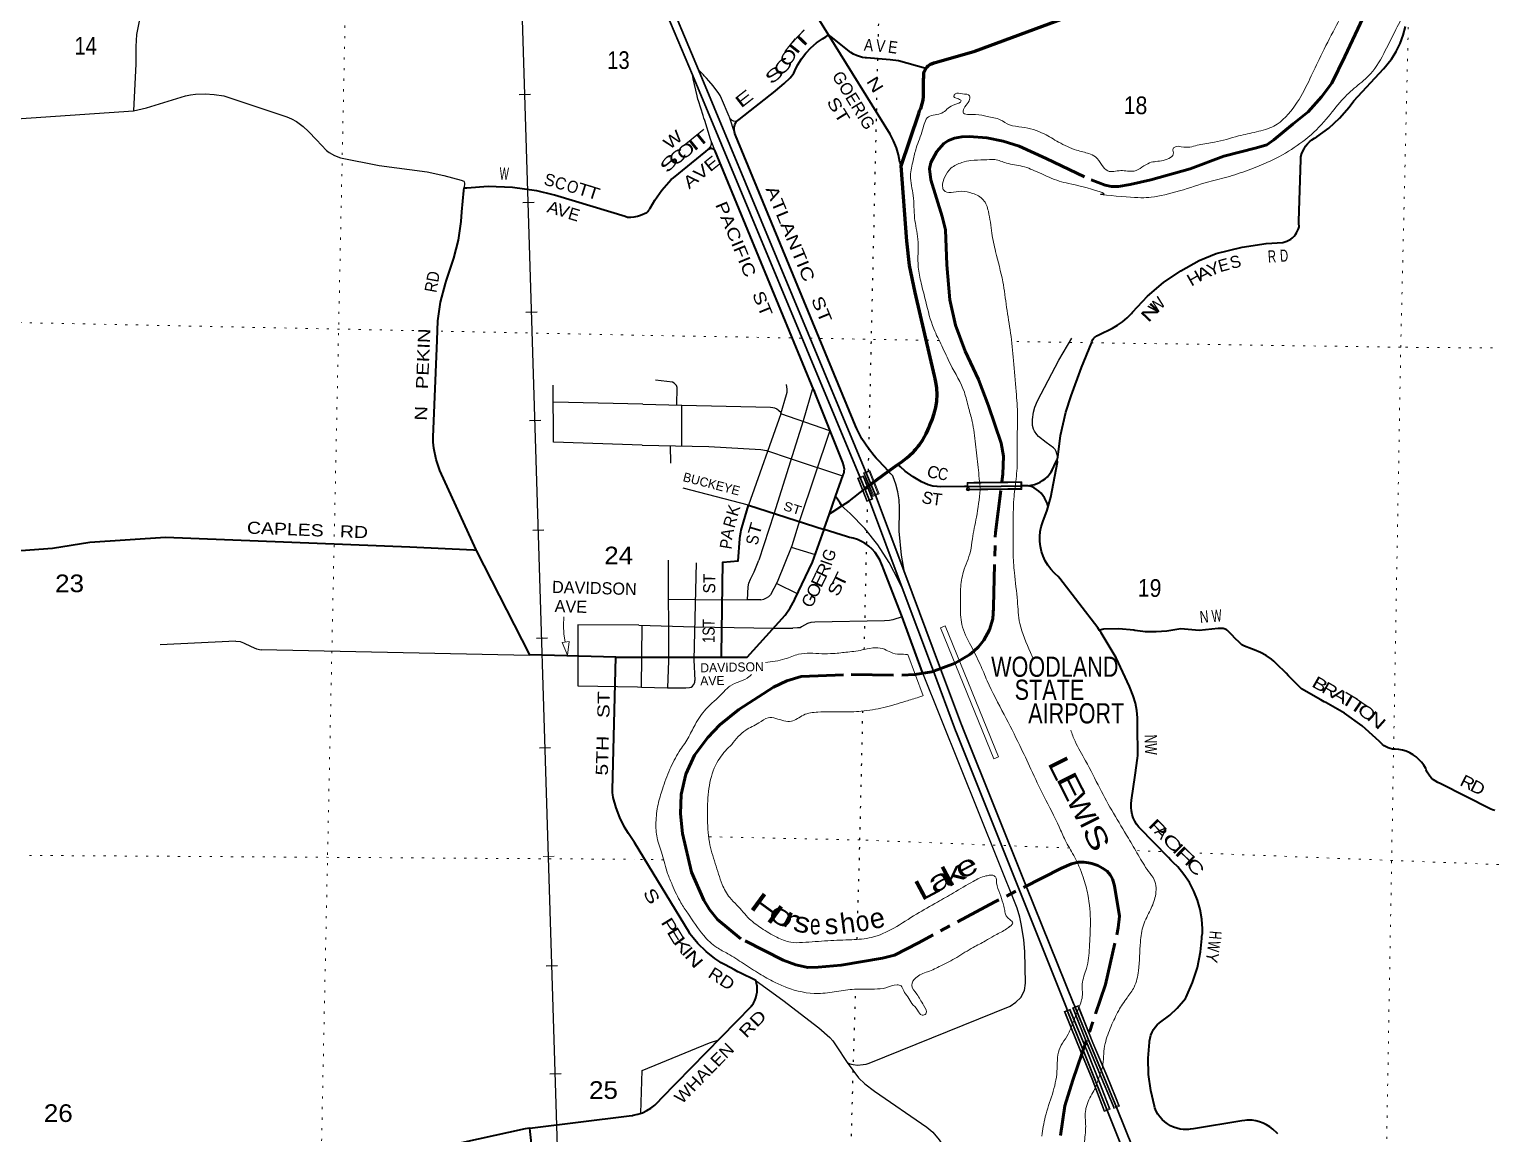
# Model space of a CAD drawing. Header units: feet. Extents: x -481249 to -254670, y -730376 to -544252.
# Drawn here: x -452376 to -437890, y -585736 to -574800 of the extents above; entities that cross this region are included whole.
import ezdxf
from ezdxf.enums import TextEntityAlignment as Align

# ---------------------------------------------------------------- set-up
doc = ezdxf.new("R2010")
doc.units = ezdxf.units.FT
doc.header["$LTSCALE"] = 70
doc.header["$PDMODE"] = 32
doc.header["$PDSIZE"] = 35
doc.linetypes.add('DOTTED', pattern=[1.5, 0.3, -1.2])
doc.linetypes.add('LONG_DASH_SHORT_DASH', pattern=[9.9, 6, -1.2, 1.5, -1.2])
for name, color, linetype, lineweight in [('11', 7, 'LONG_DASH_SHORT_DASH', 60), ('18', 7, 'Continuous', 35), ('19', 7, 'Continuous', 25), ('23', 7, 'Continuous', 70), ('26', 7, 'Continuous', 40), ('27', 7, 'Continuous', 13), ('29', 7, 'Continuous', 25), ('34', 7, 'Continuous', 25), ('36', 7, 'Continuous', 13), ('39', 7, 'Continuous', 13), ('41', 7, 'Continuous', 13), ('55', 7, 'Continuous', 13), ('6', 7, 'DOTTED', 25), ('61', 7, 'Continuous', 13), ('7', 7, 'DOTTED', 13)]:
    doc.layers.add(name, color=color, linetype=linetype, lineweight=lineweight)

msp = doc.modelspace()

# ---------------------------------------------------------------- linework, layer by layer
at = {"layer": '11'}
msp.add_line((-442831.5, -580536.24), (-442839.65, -580637.79), dxfattribs=at)
for points in [[(-443453.42, -576118.58), (-443392.64, -576011.02), (-443321.83, -575930.28), (-443276.79, -575901.71), (-443216.65, -575879.5), (-443146.66, -575866.06), (-443073.89, -575863.13), (-442896.75, -575875.24), (-442736.28, -575907.95), (-442576.03, -575957.01), (-442308.99, -576079.4), (-441863.92, -576290.69), (-441724.97, -576343.43), (-441663.59, -576355.23), (-441595.45, -576355.87), (-441479.29, -576337.61), (-441275.65, -576289.18), (-440886.41, -576181.48), (-440552.24, -576055.46), (-440227.06, -575975.09), (-440126.53, -575942.47), (-440055.37, -575895.78), (-439864.75, -575734.8), (-439718.44, -575617.85), (-439586.22, -575469.06), (-439484.11, -575334.66), (-439354.97, -575069.57), (-439125.65, -574584.06)], [(-442168.17, -585753.25), (-442126.9, -585458.93), (-442045.71, -585205.69), (-441721.65, -584258.19), (-441596.39, -583698.59), (-441585.71, -583580.97), (-441633.9, -583281.89), (-441654.49, -583213.26), (-441675.7, -583172.26), (-441707.42, -583136.33), (-441751.19, -583104.78), (-441800.36, -583080.69), (-441859.9, -583060.02), (-441892.37, -583052.21), (-441936.41, -583045.99), (-441995.01, -583046.64), (-442060.69, -583063.57), (-442159.7, -583107.7), (-442817.79, -583440.83), (-443573.53, -583844.59), (-443810.06, -583968.4), (-443929.82, -583999.12), (-444339.28, -584067.71), (-444567.46, -584088.23), (-444668.48, -584091.16), (-444787.94, -584065.14), (-444913.56, -584016.4), (-445333.2, -583804.84), (-445563.8, -583613.97), (-445643.41, -583516.48), (-445699.09, -583424.57), (-445820.34, -583146.14), (-445908.76, -582764.07), (-445928.58, -582569.63), (-445923.14, -582378.08), (-445878.53, -582174.47), (-445790.84, -581988.85), (-445659.79, -581811.8), (-445541.55, -581688.68), (-445353.01, -581535.52), (-445010.06, -581315.3), (-444877.93, -581250.27), (-444735.42, -581208.02), (-444240.16, -581187.88), (-443740.38, -581195.7), (-443740.38, -581195.7), (-443609.25, -581189.34), (-443443.26, -581163.69), (-443209.96, -581076.46), (-443067.02, -580989.25), (-443026.75, -580958.8), (-442978.57, -580916.13), (-442928.58, -580849.43), (-442870.9, -580745.53), (-442838.85, -580637.79), (-442831.54, -580520.24), (-442812.76, -579782.09), (-442739.27, -579204.79), (-442732.69, -579025.3), (-442756.75, -578899.38), (-442882.5, -578528.47), (-442981.21, -578268.76), (-443110.91, -577988.28), (-443207.08, -577730.98), (-443263.08, -577479.83), (-443293.84, -577131.97), (-443306.06, -576785.99), (-443338.93, -576653.05), (-443452.15, -576290.41), (-443466.15, -576180.22), (-443453.42, -576118.58)]]:
    msp.add_lwpolyline(points, dxfattribs=at)
at = {"layer": '18'}
for p, q in [((-445749.99, -575203.02), (-446215.97, -574094.54)), ((-445812.46, -575249.34), (-446219.66, -574285.83)), ((-443356, -581131.06), (-443710.18, -580184.69)), ((-443426.25, -581157.33), (-443735.49, -580331.06))]:
    msp.add_line(p, q, dxfattribs=at)
for points in [[(-443710.18, -580184.69), (-443998.49, -579414.34), (-444044.36, -579304.05), (-445749.99, -575203.02)], [(-443735.49, -580331.06), (-444059.83, -579464.44), (-444106.68, -579351.76), (-445812.46, -575249.34)], [(-442577.6, -583319.24), (-443196.77, -581766.63), (-443207.57, -581741.63), (-443216.93, -581716.63), (-443426.25, -581157.33)], [(-442506.83, -583283.42), (-443127.82, -581737.37), (-443145.02, -581694.78), (-443147.8, -581687.37), (-443356, -581131.06)], [(-441944.49, -584909.74), (-442099.35, -584523.2), (-442110.56, -584490.4), (-442577.6, -583319.24)], [(-441900.81, -584782.03), (-442030.23, -584467.71), (-442039.23, -584447.6), (-442506.83, -583283.42)], [(-436804.79, -590742.31), (-436909.72, -590586.23), (-437131.69, -590312.54), (-437356.04, -590088.51), (-437358.61, -590085.94), (-437406.04, -590042.93), (-440680, -587073.72), (-440716.2, -587040.89), (-440730, -587029.08), (-440735.7, -587024.2), (-440901.04, -586863.76), (-441048.7, -586686.91), (-441177.06, -586495.6), (-441271.51, -586316.92), (-441281.11, -586298.76), (-441294.03, -586266.92), (-441612.51, -585482.21), (-441900.81, -584782.03)], [(-436926.55, -590740.01), (-436990.58, -590645.07), (-437205.95, -590379.51), (-437422.94, -590162.84), (-437425.36, -590160.42), (-437472.94, -590117.24), (-440743, -587148.74), (-440787.53, -587108.32), (-440793, -587103.52), (-440844.04, -587058.68), (-441012.38, -586886.73), (-441161.83, -586698.12), (-441290.75, -586494.92), (-441385.31, -586304.36), (-441394.81, -586285.21), (-441407.12, -586254.36), (-441696.02, -585529.9), (-441944.49, -584909.74)]]:
    msp.add_lwpolyline(points, dxfattribs=at)
at = {"layer": '19'}
msp.add_line((-445392.08, -575831.46), (-445444.37, -575670.87), dxfattribs=at)
for points in [[(-445444.37, -575670.87), (-445446.76, -575664.24), (-445524.68, -575486.74), (-445538.5, -575455.26), (-445550.4, -575436.74), (-445606.45, -575359.08), (-445650.81, -575309.5), (-445673.18, -575284.5), (-445695.63, -575259.5), (-445702.91, -575251.25), (-445749.99, -575203.02)], [(-445623.24, -575913.91), (-445631.3, -575888.91), (-445690.12, -575704.67), (-445698.1, -575679.67), (-445706.02, -575654.67), (-445753.12, -575509.75), (-445759.36, -575490.54), (-445766.14, -575459.75), (-445803.5, -575290.05), (-445812.46, -575249.34)], [(-445375.29, -575711.73), (-445400.29, -575709.55), (-445404.42, -575708.35), (-445410.95, -575705.69), (-445417.16, -575702.36), (-445422.99, -575698.4), (-445428.38, -575693.86), (-445433.26, -575688.77), (-445437.58, -575683.2), (-445441.3, -575677.21), (-445444.37, -575670.87)], [(-445654.51, -575990.1), (-445632.48, -575965.1), (-445631.59, -575963.57), (-445628.02, -575955.54), (-445625.3, -575947.19), (-445623.54, -575938.91), (-445623.24, -575913.91)], [(-445589.5, -575996.1), (-445613.1, -575938.91), (-445623.24, -575913.91)], [(-443710.18, -580184.69), (-443711.61, -580176.89), (-443742.58, -580007.92), (-443763.97, -579770.28), (-443765.95, -579748.27), (-443765.43, -579720.28), (-443763.28, -579603.74), (-443762.6, -579567.18), (-443762.18, -579553.74), (-443761.69, -579538.42), (-443765.46, -579458.91), (-443777.51, -579380.23), (-443797.72, -579303.25), (-443825.22, -579230.49), (-443829.19, -579222.87), (-443834.3, -579215.16), (-443840.19, -579208.03), (-443846.79, -579201.55), (-443871.65, -579175.21)], [(-443735.49, -580331.06), (-443762.25, -580281.06), (-443769.65, -580263.76), (-443863.18, -580078.76), (-443975.54, -579904.54), (-444105.5, -579743.02), (-444251.63, -579595.97), (-444309.42, -579542.79), (-444334.34, -579519.23)]]:
    msp.add_lwpolyline(points, dxfattribs=at)
at = {"layer": '23'}
for p, q in [((-443871.65, -579175.21), (-443779.65, -579109.91)), ((-444106.68, -579351.76), (-444044.36, -579304.05))]:
    msp.add_line(p, q, dxfattribs=at)
for points in [[(-443746.27, -576150.57), (-443572.11, -575632.82), (-443563.19, -575606.3), (-443552.37, -575582.82), (-443548.2, -575573.77), (-443536.16, -575538.27), (-443527.9, -575501.71), (-443523.5, -575464.49), (-443523.09, -575432.6), (-443524.11, -575411.6), (-443523.84, -575382.6), (-443523.04, -575298.8), (-443522.8, -575273.8), (-443522.52, -575248.8), (-443522.51, -575248.52), (-443520.34, -575234.65), (-443516.74, -575221.09), (-443511.74, -575207.98), (-443505.4, -575195.47), (-443497.78, -575183.69), (-443488.97, -575172.77), (-443479.07, -575162.82), (-443468.19, -575153.97), (-443456.44, -575146.31), (-443445.41, -575140.66), (-443421.66, -575132.43), (-443395.41, -575124.91), (-443015.98, -575016.32), (-442130.84, -574688.49)], [(-443779.65, -579109.91), (-443740.23, -579081.92), (-443722.4, -579069.26), (-443690.23, -579043.94), (-443666.08, -579024.93), (-443621.24, -578981.32), (-443616.07, -578975.28), (-443600.15, -578956.68), (-443573.92, -578925.28), (-443567.56, -578917.66), (-443529.83, -578863.64), (-443497.96, -578805.98), (-443482.87, -578770.3), (-443472.29, -578745.3), (-443462.59, -578720.3), (-443439.98, -578665.47), (-443417.39, -578605.75), (-443401.16, -578543.99), (-443391.48, -578480.88), (-443388.45, -578417.1), (-443392.1, -578353.36), (-443402.39, -578290.34), (-443404.68, -578281.12), (-443410.49, -578257.69), (-443416.62, -578231.12), (-443607.12, -577404.76), (-443663.87, -577139.33), (-443690.82, -576898.96), (-443746.27, -576150.57)], [(-444044.36, -579304.05), (-443872.28, -579175.65), (-443871.65, -579175.21)]]:
    msp.add_lwpolyline(points, dxfattribs=at)
at = {"layer": '26'}
for p, q in [((-444608.84, -578373.05), (-445589.5, -575996.1)), ((-446349.33, -581018.74), (-445524.54, -581016.89)), ((-447422.21, -585681.35), (-446436.74, -585557.23))]:
    msp.add_line(p, q, dxfattribs=at)
for points in [[(-444463.44, -574853.75), (-445037.41, -573923.54), (-445069.5, -573876.2), (-445224.42, -573613.97), (-445351.09, -573336.99), (-445448.1, -573048.28), (-445512.88, -572844.2), (-445518.73, -572822.55), (-445547.59, -572738.23), (-445566.89, -572696.65)], [(-442201.77, -579061.58), (-442194.83, -579036.58), (-442169.49, -578823.47), (-442116.51, -578589.93), (-442064.44, -578428.74), (-441961.22, -578147.28), (-441862.74, -577907.93), (-441858.95, -577895.8), (-441853.91, -577884.13), (-441847.68, -577873.06), (-441840.32, -577862.7), (-441831.93, -577853.16), (-441822.58, -577844.55), (-441812.38, -577836.97), (-441801.45, -577830.5), (-441789.9, -577825.2), (-441789.03, -577824.86), (-441655.37, -577758.92), (-441602.85, -577730.17), (-441553.61, -577696.08), (-441508.21, -577657.04), (-441467.14, -577613.47), (-441455.85, -577599.73), (-441308.6, -577443.62), (-441150.45, -577308.25), (-440979.02, -577190.16), (-440796.19, -577090.63), (-440628.64, -577019.72), (-440370.74, -576956.08), (-440132.99, -576922.05), (-439968.14, -576910.92), (-439947.26, -576905.7), (-439927.03, -576898.34), (-439907.69, -576888.89), (-439889.44, -576877.48), (-439872.48, -576864.23), (-439857, -576849.27), (-439843.17, -576832.78), (-439831.14, -576814.93), (-439821.04, -576795.92), (-439812.98, -576775.96), (-439807.06, -576755.27), (-439806.11, -576749.86), (-439810.34, -576724.86), (-439809.53, -576699.86), (-439789.81, -576089.23), (-439789.01, -576064.38), (-439782.4, -576039.23), (-439781.5, -576035.82), (-439771.1, -576008.35), (-439757.89, -575982.12), (-439742, -575957.41), (-439723.62, -575934.49), (-439702.95, -575913.63), (-439680.21, -575895.04), (-439655.65, -575878.93), (-439630.96, -575866.12), (-439513.82, -575779.19), (-439406.4, -575680.48), (-439309.89, -575571.1), (-439263.39, -575509), (-438973.01, -575189.97), (-438935.18, -575148.4), (-438928.54, -575139.97), (-438893.5, -575095.5), (-438846.31, -575020.66), (-438807.2, -574941.29), (-438776.6, -574858.27), (-438754.84, -574772.51)], [(-445375.29, -575711.73), (-445350.29, -575693.28), (-444992.66, -575413.14), (-444990.9, -575411.04), (-444902.43, -575336.85), (-444844.21, -575280.94), (-444807.6, -575234.46), (-444798.31, -575212.59), (-444771.23, -575155.51), (-444733.2, -575093.16), (-444688.86, -575035.13), (-444638.7, -574982.05), (-444583.26, -574934.51), (-444523.16, -574893.02), (-444489.92, -574874.89), (-444463.44, -574853.75)], [(-443746.27, -576150.57), (-443756.97, -576119.4), (-443757.31, -576116.39), (-443770.78, -576043.61), (-443791.78, -575972.64), (-443820.09, -575904.26), (-443855.39, -575839.21), (-444463.44, -574853.75)], [(-443502.58, -575188.12), (-443770.66, -575113.4), (-443854.8, -575101.86), (-444087.41, -575083.66), (-444097.85, -575082.84), (-444128.86, -575078.23), (-444159.21, -575070.4), (-444188.58, -575059.44), (-444216.65, -575045.47), (-444243.1, -575028.65), (-444439.92, -574873.46), (-444463.44, -574853.75)], [(-445392.08, -575831.46), (-445399.31, -575798.76), (-445399.52, -575797.01), (-445399.71, -575783.82), (-445398.51, -575770.68), (-445395.95, -575757.74), (-445392.05, -575745.13), (-445388.45, -575736.73), (-445375.29, -575711.73)], [(-443871.65, -579175.21), (-443966.79, -579071.42), (-443991.79, -579046.91), (-444012.85, -579021.91), (-444070.43, -578951.75), (-444134.18, -578854.98), (-444174.52, -578777.07), (-444185.67, -578755.54), (-444197.42, -578727.07), (-445384.95, -575848.76), (-445392.08, -575831.46)], [(-446229.63, -576571.64), (-446183.83, -576490.97), (-446113.56, -576393.17), (-446044.68, -576314.64), (-446020.95, -576287.58), (-445998.49, -576269.38), (-445679.51, -576010.87), (-445654.51, -575990.1)], [(-445589.5, -575996.1), (-445593.1, -575993.07), (-445597.54, -575989.87), (-445602.29, -575987.15), (-445607.3, -575984.94), (-445612.52, -575983.27), (-445617.87, -575982.16), (-445623.32, -575981.61), (-445628.8, -575981.63), (-445629.51, -575981.71), (-445654.51, -575990.1)], [(-447950.16, -579960.46), (-447953.46, -579954.01), (-448312.41, -579170.22), (-448347.45, -579061.27), (-448370.92, -578949.27), (-448377.92, -578888.4), (-448379.28, -578876.59), (-448377.77, -578838.4), (-448339.73, -577876.81), (-448331.8, -577687.86), (-448304.16, -577500.79), (-448257.12, -577317.62), (-448246.54, -577284.96), (-448174.84, -577065.95), (-448128.77, -576887.22), (-448101.63, -576704.66), (-448095.08, -576608.26), (-448073.65, -576394.99), (-448071.14, -576370), (-448046, -576368.29), (-447832.23, -576353.79), (-447593.08, -576362.64), (-447356.17, -576396.44), (-447194.74, -576435.76), (-447177.87, -576439.87), (-447144.74, -576449.89), (-446477.74, -576651.72), (-446452.77, -576659.27), (-446427.74, -576659.39), (-446420.55, -576659.42), (-446388.52, -576656.2), (-446357, -576649.65), (-446326.34, -576639.84), (-446264.47, -576612.63)], [(-446264.47, -576612.63), (-446252.31, -576602.66), (-446245.27, -576594.21), (-446237.96, -576582.9), (-446230.49, -576571.99), (-446230.06, -576571.28)], [(-444589.01, -578421.11), (-444608.08, -578373.05), (-444608.84, -578373.05)], [(-444589.01, -578421.11), (-444607.78, -578375.6), (-444608.84, -578373.05)], [(-444394.59, -579427.41), (-444318.83, -579212.41), (-444313.81, -579198.38), (-444310.28, -579183.9), (-444308.28, -579169.13), (-444307.84, -579154.24), (-444308.96, -579139.38), (-444311.63, -579124.72), (-444312.18, -579122.85), (-444323.84, -579089.38), (-444330.4, -579072.85), (-444589.01, -578421.11)], [(-443094.88, -579328.25), (-443119.88, -579328.62), (-443353.01, -579332.05), (-443390.64, -579328.09), (-443432.55, -579322.26), (-443476.79, -579309.45), (-443544.25, -579279.67), (-443628.07, -579231.73), (-443706.42, -579175.3), (-443753.44, -579133.31), (-443779.65, -579109.91)], [(-442487.34, -579319.32), (-442458.36, -579315.57), (-442457.09, -579315.41), (-442427.41, -579308.36), (-442398.63, -579298.25), (-442371.06, -579285.19), (-442345.02, -579269.31), (-442320.77, -579250.81), (-442298.59, -579229.86), (-442278.72, -579206.72), (-442261.38, -579181.62), (-442251.76, -579164.78), (-442213.88, -579086.58), (-442201.77, -579061.58)], [(-441780.98, -580752.37), (-441798.67, -580727.37), (-442174.61, -580239.57), (-442190.53, -580218.92), (-442220.45, -580192.49), (-442231.36, -580182.85), (-442265.08, -580146.25), (-442294.8, -580106.32), (-442320.18, -580063.51), (-442340.95, -580018.27), (-442356.88, -579971.12), (-442367.79, -579922.56), (-442373.56, -579873.12), (-442374.13, -579823.35), (-442369.5, -579773.79), (-442359.71, -579724.99), (-442344.88, -579677.48), (-442300.73, -579561.73), (-442265.7, -579431.98), (-442198.32, -579086.58), (-442201.77, -579061.58)], [(-444334.34, -579519.23), (-444259.63, -579470.86), (-444106.68, -579351.76)], [(-443094.88, -579328.25), (-442754.31, -579322.97), (-442552.89, -579319.85)], [(-442487.34, -579319.32), (-442508.36, -579319.63), (-442550.74, -579320.25), (-442552.89, -579319.85)], [(-442291.42, -579526.31), (-442293.12, -579518.82), (-442301.37, -579491.16), (-442312.47, -579464.51), (-442326.3, -579439.16), (-442342.69, -579415.4), (-442361.48, -579393.48), (-442382.46, -579373.65), (-442405.4, -579356.12), (-442430.05, -579341.09), (-442456.13, -579328.71), (-442458.36, -579327.92), (-442487.34, -579319.32)], [(-445524.54, -581016.89), (-445524.22, -580992.18), (-445512.34, -580075.22), (-445359.5, -580061.87), (-445342.84, -579844.27), (-445339.16, -579816.21), (-445332, -579780.63), (-445328, -579760.83), (-445323.85, -579737.53), (-445257.72, -579513.16), (-444508.77, -579751.46)], [(-444508.77, -579751.46), (-444506.69, -579745.52), (-444454.33, -579596.92), (-444394.59, -579427.41)], [(-444454.33, -579596.92), (-444429.65, -579580.94), (-444334.34, -579519.23)], [(-444334.34, -579519.23), (-444351.01, -579492.79), (-444377.16, -579453.55), (-444394.59, -579427.41)], [(-447950.16, -579960.46), (-447979.3, -579959), (-448608.24, -579927.63), (-451027.15, -579831.13), (-451776.11, -579882.69), (-452146.43, -579941.7), (-452995.91, -580004.81)], [(-445524.54, -581016.89), (-445269.43, -581015.81), (-444892.86, -580602.59), (-444843.81, -580529.8), (-444802.64, -580452.28), (-444797.73, -580441.54), (-444622.81, -580076.98), (-444508.77, -579751.46)], [(-443533.42, -581168.06), (-443734.52, -580619.18), (-443919.07, -580142.41), (-443930.73, -580117.41), (-443939.53, -580092.41), (-443956.73, -580053.62), (-443978.53, -580015.73), (-444004.16, -579980.32), (-444033.36, -579947.78), (-444065.8, -579918.48), (-444101.13, -579892.72), (-444138.95, -579870.8), (-444178.86, -579852.95), (-444220.41, -579839.38), (-444238.16, -579835.58), (-444257.28, -579831.48), (-444288.16, -579821.66), (-444508.77, -579751.46)], [(-446569.34, -581018.74), (-446569.33, -581018.32), (-447420.63, -580995.06), (-447950.16, -579960.46)], [(-440504.13, -580762.97), (-440511.68, -580755.75), (-440520.01, -580749.31), (-440528.97, -580743.78), (-440538.46, -580739.21), (-440548.37, -580735.66), (-440558.33, -580733.23), (-440579.21, -580731.7), (-440608.33, -580734.38), (-440797.04, -580751.78), (-440977.5, -580736.52), (-441116.42, -580758.16), (-441222.43, -580767.12), (-441328.8, -580764.95), (-441434.36, -580751.68), (-441441.59, -580750.36), (-441591.34, -580737.77), (-441741.59, -580740.91), (-441755.98, -580742.16), (-441780.98, -580752.37)], [(-441469.93, -582504.23), (-441470.03, -582468.83), (-441466.43, -582433.61), (-441430.07, -582187.13), (-441406.39, -582017.73), (-441402.66, -581991.05), (-441402.87, -581967.73), (-441405.19, -581718.31), (-441405.47, -581687.7), (-441405.24, -581668.31), (-441404.77, -581618.14), (-441411.81, -581544.42), (-441426.52, -581471.85), (-441448.73, -581401.21), (-441484.88, -581307.6), (-441618.38, -581022.23), (-441765.92, -580777.37), (-441780.98, -580752.37)], [(-440470.52, -580797.77), (-440504.13, -580762.97), (-440504.78, -580762.3)], [(-437870.6, -582533.93), (-437892.12, -582527.84), (-437909.7, -582520.97), (-438410.28, -582269.04), (-438435.16, -582256.52), (-438460.28, -582241.85), (-438476.39, -582230.43), (-438494.69, -582214.34), (-438511.2, -582196.43), (-438525.75, -582176.89), (-438538.18, -582155.94), (-438548.35, -582133.8), (-438553.42, -582119.74), (-438572.52, -582087.38), (-438594.9, -582057.2), (-438620.31, -582029.52), (-438648.48, -582004.65), (-438679.09, -581982.86), (-438711.81, -581964.39), (-438746.28, -581949.44), (-438782.12, -581938.17), (-438818.95, -581930.72), (-438856.36, -581927.15), (-438883.45, -581927.02), (-438904.69, -581922.17), (-438925.32, -581915.13), (-438945.09, -581905.97), (-438963.79, -581894.79), (-438981.23, -581881.72), (-438997.2, -581866.89), (-438998.71, -581865.16), (-439009.61, -581851.65), (-439047.52, -581817.9), (-439182.95, -581697.33), (-439357.44, -581572.05), (-439541.4, -581467.22), (-439557.73, -581459), (-439591.4, -581439.77), (-439782.86, -581330.38), (-439910.08, -581201.99), (-439934.85, -581176.99), (-439958.54, -581151.99), (-440006.59, -581105.18), (-440046.11, -581066.69), (-440056.59, -581057.69), (-440079.03, -581038.43), (-440132.63, -581001.4), (-440189.82, -580970.18), (-440249.95, -580945.1), (-440278.1, -580935.81), (-440347.25, -580907.04), (-440372.77, -580896.42), (-440397.25, -580872.82), (-440442.31, -580829.37), (-440470.52, -580797.76)], [(-446384.66, -582852.84), (-446443.26, -582761.9), (-446483.44, -582699.55), (-446530.69, -582606.01), (-446567.9, -582508.04), (-446594.67, -582406.72), (-446599.66, -582379.21), (-446603.35, -582358.87), (-446602.59, -582329.21), (-446569.34, -581018.74)], [(-446569.34, -581018.74), (-446543.7, -581018.74), (-446349.33, -581018.74)], [(-440017.77, -585737.23), (-440025.35, -585730.74), (-440066.67, -585690.8), (-440067.31, -585690.18), (-440097.06, -585666.87), (-440129.08, -585646.79), (-440163.03, -585630.17), (-440198.52, -585617.19), (-440235.18, -585607.99), (-440272.6, -585602.67), (-440310.37, -585601.3), (-440323.08, -585602.17), (-440344.22, -585603.62), (-440373.08, -585608.34), (-440852.69, -585686.81), (-440885.96, -585692.25), (-440902.69, -585694), (-440916.58, -585695.16), (-440950.7, -585694.43), (-440984.55, -585690.14), (-441017.77, -585682.34), (-441050, -585671.11), (-441080.87, -585656.57), (-441110.05, -585638.88), (-441137.23, -585618.24), (-441162.1, -585594.88), (-441184.39, -585569.04), (-441203.86, -585541.01), (-441220.29, -585511.1), (-441233.5, -585479.64), (-441238.24, -585463.96), (-441275.82, -585307.75), (-441296.85, -585148.47), (-441301.13, -584987.86), (-441288.59, -584827.69), (-441287.45, -584817.76), (-441281.95, -584788.15), (-441273.37, -584759.28), (-441261.83, -584731.46), (-441247.44, -584705), (-441230.37, -584680.19), (-441210.79, -584657.3), (-441188.93, -584636.58), (-441087.25, -584562.04), (-441014.02, -584492.52), (-440929.79, -584396.07), (-440922.98, -584382.47), (-440860.79, -584238.29), (-440814.02, -584088.4), (-440783.18, -583934.44), (-440770.92, -583803.1), (-440768.59, -583778.1), (-440763.92, -583753.1), (-440762.72, -583706.34), (-440769.16, -583610.27), (-440785.6, -583515.39), (-440811.88, -583422.75), (-440847.69, -583333.37), (-440892.65, -583248.22), (-440946.26, -583168.24), (-441007.94, -583094.3), (-441052.01, -583051.49), (-441077.01, -583027.21), (-441099.48, -583002.21), (-441386.8, -582708.27), (-441394.47, -582699.18), (-441415.36, -582670.6), (-441433.15, -582639.99), (-441447.64, -582607.68), (-441458.67, -582574.04), (-441466.13, -582539.43), (-441469.93, -582504.23)], [(-446436.74, -585557.23), (-446406.27, -585555.34), (-446399.2, -585553.72), (-446352.08, -585543.84), (-446306.95, -585527.68), (-446263.76, -585506.89), (-446222.97, -585481.7), (-446185.04, -585452.39), (-446150.39, -585419.27), (-446119.38, -585382.71), (-445228.31, -584474.33), (-445222.84, -584467.03), (-445207.04, -584442.63), (-445193.89, -584416.71), (-445183.51, -584389.56), (-445176.03, -584361.48), (-445171.52, -584332.76), (-445170.04, -584303.74), (-445171.61, -584274.71), (-445176.2, -584246.01), (-445183.76, -584217.95), (-445346, -584140.05), (-445362.2, -584132.27), (-445396, -584113.97), (-445489, -584063.59), (-445527.88, -584042.53), (-445539, -584035.31), (-445590.29, -584002), (-445676.47, -583933.08), (-445758.41, -583852.05), (-445802.79, -583797.2), (-445837.13, -583755.32), (-445842.04, -583747.2), (-446384.66, -582852.84)], [(-447422.21, -585681.35), (-447467.5, -585687.05), (-450124.17, -586271.12)], [(-447127.57, -590539.24), (-447205.26, -587596.55), (-447418.6, -585713.2), (-447422.21, -585681.35)]]:
    msp.add_lwpolyline(points, dxfattribs=at)
at = {"layer": '27'}
for p, q in [((-447100.45, -580872.99), (-447031.85, -580863.34)), ((-447031.85, -580863.34), (-447048.17, -580996.16)), ((-447100.45, -580872.99), (-447048.17, -580996.16))]:
    msp.add_line(p, q, dxfattribs=at)
msp.add_lwpolyline([(-447071.73, -580868.95), (-447084.92, -580784.56), (-447089.09, -580701.91), (-447084.59, -580619.27)], dxfattribs=at)
at = {"layer": '29'}
for p, q in [((-446301.04, -578511.65), (-447186.1, -578493.62)), ((-445916.31, -578924.82), (-445915.62, -578521.45)), ((-446031.57, -578920.8), (-446027.67, -579095.63)), ((-445255.72, -579513.2), (-445903.43, -579344.96)), ((-444833.9, -579927.16), (-444596.26, -580001.19)), ((-444977.83, -580287.65), (-444774.72, -580387.7)), ((-445135.22, -580449.61), (-445265.61, -580450.72)), ((-446316.7, -581313.32), (-446308.27, -580701.41)), ((-450331.66, -580860.18), (-451080.17, -580893.7)), ((-447424.79, -581000.98), (-450081.15, -580944.66)), ((-442598.32, -583503.6), (-443537.55, -581159.23)), ((-444063.27, -585037.53), (-442668.06, -584473.65))]:
    msp.add_line(p, q, dxfattribs=at)
for points in [[(-451288.3, -574717.95), (-451313.4, -574851.73), (-451321.9, -574970.77), (-451321.9, -575140.83), (-451342.8, -575607.65)], [(-451342.8, -575607.65), (-451215.66, -575578.74), (-450828.97, -575459.69), (-450780.1, -575449.07), (-450731.24, -575442.7), (-450633.5, -575438.44), (-450544.27, -575444.82), (-450450.78, -575459.69), (-449826.13, -575668.02), (-449781.51, -575687.16), (-449730.52, -575712.67), (-449664.65, -575761.55), (-449611.54, -575810.45), (-449532.92, -575893.35), (-449435.19, -575999.64), (-449407.57, -576020.9), (-449354.45, -576050.67), (-449294.96, -576071.91), (-448912.52, -576148.44), (-448436.59, -576212.21), (-448270.87, -576246.23), (-448100.9, -576292.99), (-448074.34, -576304.69), (-448070.09, -576311.07), (-448066.9, -576322.75), (-448071.14, -576370)], [(-455298.5, -575876.46), (-454531.51, -575825.35), (-451342.8, -575607.65)], [(-442194.83, -579036.58), (-442210.51, -578981.03), (-442222.1, -578959.29), (-442237.29, -578944.09), (-442309.7, -578891.93), (-442385.73, -578833.24), (-442402.37, -578813.69), (-442426.28, -578779.64), (-442436.41, -578757.91), (-442445.82, -578723.86), (-442446.55, -578665.18), (-442437.13, -578590.57), (-442421.93, -578542.03), (-442396.58, -578477.56), (-442185.16, -578074.79), (-442057.73, -577857.46)], [(-446308.88, -578918.84), (-447188.1, -578888.99), (-447189.84, -578324.93)], [(-445967.61, -578520.13), (-445963.22, -578347.17), (-445969.01, -578328.34), (-445979.15, -578316.75), (-445993.63, -578303.71), (-446009.56, -578295.01), (-446177.54, -578273.28)], [(-444618.38, -578347.94), (-444715.28, -578676.95), (-445006.23, -579602.02), (-445154.57, -580055.46)], [(-444937, -578608.71), (-444879.69, -578417.08), (-444875.35, -578393.18), (-444873.9, -578364.2), (-444878.97, -578316.39)], [(-446301.04, -578511.65), (-445917.22, -578521.41), (-445038.27, -578542.62)], [(-445038.27, -578542.62), (-445015.81, -578545.31), (-444999.16, -578549.65), (-444976.71, -578559.07), (-444960.79, -578569.94), (-444934.72, -578595.29)], [(-444451.47, -578775.38), (-444937, -578608.71), (-445255.52, -579513.64)], [(-444451.39, -578774.21), (-444752.33, -579666.81), (-444828.86, -579914.59), (-444973.61, -580275.67), (-445040.01, -580401.07)], [(-446308.88, -578918.84), (-445649.32, -578929.56), (-445135.8, -578960.8), (-445079.77, -578971.84), (-444844.17, -579050.37), (-444325.03, -579222.34)], [(-446052.16, -580055.57), (-446049.16, -581052.18), (-446057.94, -581319.87)], [(-445775.55, -580084.6), (-445798.03, -581044.59), (-445787.49, -581249.71)], [(-445265.61, -580450.72), (-445261.27, -580321.56), (-445254.02, -580285.34), (-445236.65, -580243.32), (-445200.45, -580172.33), (-445154.57, -580055.46)], [(-445135.22, -580449.61), (-445106.32, -580443.26), (-445077.36, -580430.22), (-445054.19, -580415.73), (-445040.01, -580401.07)], [(-445265.61, -580450.72), (-445516.8, -580452.87), (-446050.23, -580447.47)], [(-446343.2, -580700.48), (-446947.28, -580695.44), (-446944.55, -581299.67), (-446354.98, -581312.35)], [(-446343.2, -580700.48), (-445786.36, -580715.29), (-445009.49, -580729.11), (-444818.72, -580728.48)], [(-443734.52, -580619.18), (-443826.92, -580646.83), (-443860.22, -580654.08), (-443909.46, -580658.42), (-444600.2, -580670.01), (-444640.75, -580674.36), (-444674.06, -580684.5), (-444730.53, -580717.83), (-444746.46, -580725.07), (-444772.53, -580727.97), (-444818.72, -580728.48)], [(-450331.66, -580860.18), (-450287.19, -580863.37), (-450255.32, -580874), (-450178.83, -580910.14), (-450125.71, -580933.52), (-450081.15, -580944.66)], [(-446057.94, -581319.87), (-445876.7, -581321.25), (-445841.94, -581316.9), (-445823.12, -581312.56), (-445810.08, -581303.86), (-445799.95, -581290.82), (-445788.36, -581269.09), (-445787.49, -581249.71)], [(-446354.98, -581312.35), (-446316.7, -581313.32), (-446057.94, -581319.87)], [(-442668.06, -584473.65), (-442609.75, -584434.83), (-442560.51, -584385.57), (-442525.76, -584318.93), (-442514.18, -584243.58), (-442522.86, -583930.63), (-442531.55, -583814.72), (-442554.72, -583675.63), (-442572.1, -583591.6), (-442598.32, -583503.6)], [(-445182, -584221.05), (-444918.03, -584413.55), (-444561.28, -584687.11)], [(-444561.28, -584687.11), (-444451.02, -584781.81), (-444422.06, -584816.58), (-444390.2, -584865.84), (-444281.59, -585029.57)], [(-446323.06, -585533.45), (-446309.49, -585110.1), (-445642.15, -584836.66), (-445549.12, -584805)], [(-444281.59, -585029.57), (-444252.63, -585042.61), (-444220.77, -585051.3), (-444177.32, -585055.65), (-444122.3, -585051.3), (-444091.89, -585045.5), (-444063.27, -585037.53)], [(-444281.59, -585029.57), (-444168.63, -585181.7), (-444104.91, -585242.56), (-444009.34, -585315), (-443490.91, -585671.42), (-443432.98, -585720.68), (-443369.27, -585796.02), (-443279.33, -585927.47)]]:
    msp.add_lwpolyline(points, dxfattribs=at)
at = {"layer": '34'}
for p, q in [((-447415.55, -575444.88), (-447526.11, -575448.3)), ((-447379.76, -576516.5), (-447490.32, -576519.92)), ((-447348.76, -577601.85), (-447459.32, -577605.27)), ((-447312.97, -578673.46), (-447423.53, -578676.89)), ((-447281.98, -579758.81), (-447392.53, -579762.24)), ((-447246.18, -580830.43), (-447356.74, -580833.85)), ((-447215.19, -581915.78), (-447325.75, -581919.2)), ((-447148.4, -584072.75), (-447258.96, -584076.17)), ((-447112.61, -585144.36), (-447223.17, -585147.78))]:
    msp.add_line(p, q, dxfattribs=at)
at = {"layer": '34', "lineweight": 13}
msp.add_line((-447179.4, -582987.4), (-447289.95, -582990.82), dxfattribs=at)
at = {"layer": '34'}
msp.add_lwpolyline([(-447002.57, -590546.44), (-447592, -571510.22), (-447601.9, -571339.89), (-447602.34, -571322.99), (-447613.37, -571141.82)], dxfattribs=at)
at = {"layer": '36'}
for p, q in [((-443356.72, -580726.9), (-443310.56, -580708.32)), ((-443356.68, -580726.95), (-442827.4, -582022.42)), ((-443310.39, -580708.04), (-442781.11, -582003.51)), ((-442827.06, -582022.39), (-442781.24, -582004.31))]:
    msp.add_line(p, q, dxfattribs=at)
at = {"layer": '39'}
for p, q in [((-443679.53, -580990.51), (-443529.21, -581398.51)), ((-441985.61, -584486.78), (-442069.7, -584699.44)), ((-441749.82, -585067.48), (-441824.66, -585289.02))]:
    msp.add_line(p, q, dxfattribs=at)
for points in [[(-433446.53, -570378.54), (-433541.37, -570404.99), (-433722.34, -570419.85), (-433821.15, -570444.21), (-433917.79, -570458.57), (-434016.53, -570478.91), (-434142.93, -570472.65), (-434244.99, -570452.75), (-434416.62, -570507.96), (-434561.95, -570551.59), (-434749.09, -570574.38), (-434867.73, -570584.33), (-434983.99, -570572.21), (-435083.98, -570548.33), (-435156.63, -570569.14), (-435303.51, -570586.62), (-435434.48, -570612.42), (-435553.98, -570672.58), (-435669.16, -570714.73), (-435828.16, -570736.02), (-436003.75, -570670.61), (-436114.51, -570572.2), (-436277.43, -570470.85), (-436384.49, -570390.59), (-436479.4, -570304.52), (-436578.22, -570212.35), (-436631.39, -570151.13), (-436702.52, -570083.56), (-436820.27, -570041.28), (-436807.63, -570123.88), (-436861.65, -570112.88), (-436996.88, -570036.13), (-437160.01, -569946.84), (-437324.66, -569829.39), (-437459.52, -569730.55), (-437591.04, -569671.95), (-437706.4, -569607.62), (-437743.82, -569564.76), (-437704.89, -569519.24), (-437602.51, -569521.06), (-437491.48, -569486.87), (-437479.27, -569477.04), (-437508.86, -569446.38), (-437669.73, -569459.59), (-437804.19, -569455.19), (-437945.16, -569478.8), (-438070.24, -569512.74), (-438101.56, -569582.51), (-438164.05, -569714), (-438314.93, -569964.47), (-438302.11, -570153.56), (-438302.54, -570296.21), (-438259.09, -570455.7), (-438172.28, -570545.65), (-438135.61, -570749.23), (-438097.04, -570958.87), (-438045.97, -571142.61), (-437971.4, -571360.93), (-437913.31, -571486.53), (-437806.73, -571711.44), (-437739.91, -571913.55), (-437727.47, -572124.73), (-437729.98, -572271.36), (-437860.18, -572721.11), (-437983.51, -573004.22), (-438116.04, -573238.94), (-438282.84, -573481.09), (-438419.68, -573615.29), (-438455.15, -573693.01), (-438544.12, -573846.14), (-438583.61, -573923.79), (-438575.26, -574022.39), (-438570.58, -574100.83), (-438602.31, -574194.7), (-438644.21, -574296.42), (-438663.07, -574342.3), (-438699.26, -574462.2), (-438764.38, -574629.81), (-438860.1, -574825.01), (-438953.63, -575010.2), (-439100.15, -575240.66), (-439242.91, -575368.72), (-439383.77, -575502.84), (-439537.56, -575688.96), (-439743.82, -575890.23), (-439971.34, -576042.9), (-440282.99, -576184.03), (-440497.09, -576256.57), (-440700.8, -576309.2), (-440989.51, -576400.51), (-441269.68, -576461.83), (-441518.63, -576459.41), (-441755.13, -576433.1), (-441753.12, -576433.14), (-441944.63, -576359.41), (-442182.62, -576302.94), (-442385.96, -576216.95)], [(-438826.48, -573449.33), (-438878.93, -573581), (-438935.99, -573746.75), (-438999.59, -573942.51), (-439124.61, -574207.51), (-439225.97, -574380.51), (-439333.63, -574569.46), (-439470.53, -574824.2), (-439609.77, -575098.99), (-439711.89, -575316.18), (-439844.43, -575550.9), (-440056.81, -575758.09), (-440228.48, -575815.31), (-440405.89, -575856.36), (-440643.9, -575918.43), (-440796.95, -575943.83), (-440947.95, -575967.27), (-441044.37, -575969.57), (-441056.9, -575997.48), (-441051.33, -576023.69), (-441151, -576098.27), (-441285.94, -576121.99), (-441439.95, -576203.64), (-441572.41, -576199.27), (-441698.98, -576203.05), (-441823.07, -576062.21), (-441886.79, -576030.94), (-442008.69, -575996.62), (-442188.05, -575917.08), (-442329.23, -575836.22), (-442550.96, -575767.98), (-442673.06, -575745.72), (-442764.58, -575695.87), (-442894.54, -575663.42), (-443010.66, -575643.27), (-443132.77, -575621.01), (-443113.78, -575567.1), (-443072.59, -575507.56), (-443067.72, -575457.41), (-443139.71, -575440.06), (-443209.97, -575438.81), (-443224.5, -575466.68), (-443176.71, -575489.63), (-443152.93, -575508.14), (-443231.97, -575550.93), (-443341.75, -575629.35), (-443474.93, -575667.16), (-443533.34, -575794.71), (-443596.7, -575976.42), (-443626.9, -576098.44), (-443653.57, -576248.66), (-443626.83, -576446.03), (-443612.59, -576669.3), (-443580, -576876.83), (-443576.76, -577156.16), (-443547.33, -577313.4), (-443502.25, -577495.02), (-443422.58, -577767.68), (-443343.1, -577933.84), (-443257.88, -578116.19), (-443120.07, -578393.89), (-443078.52, -578547.33), (-443042.69, -578682.58), (-443010.41, -578908.18), (-442984.22, -579137.69), (-442962.18, -579359.43)], [(-442385.96, -576216.95), (-442543.58, -576157.89), (-442703.66, -576124.91), (-442819.54, -576090.7), (-442921.99, -576092.89), (-443054.61, -576098.57), (-443145.33, -576119.06), (-443252.72, -576175.42), (-443312.41, -576260.75), (-443336.11, -576354.76), (-443324.72, -576393.14), (-443150.22, -576404.28), (-443038.11, -576424.35), (-442932.78, -576488.51), (-442882.52, -576601.92), (-442848.1, -576819.52), (-442811.05, -577001), (-442739.86, -577299.63), (-442702.04, -577553.46), (-442662.22, -577807.32), (-442632.74, -578079.08), (-442607.9, -578386.93), (-442593.9, -578624.26), (-442598.37, -578885.37), (-442598.83, -579146.56), (-442620.33, -579355.78)], [(-442962.18, -579359.43), (-443000.72, -579631.66), (-443040.54, -579845.93), (-443060.74, -579970.14), (-443128.42, -580169.85), (-443157.48, -580342.13), (-443158.16, -580498.83), (-443145.44, -580693.95), (-443056.64, -580902.47), (-442963.45, -581088.97), (-442893.94, -581250.94), (-442726.99, -581585.42), (-442571.59, -581891.57), (-442461.16, -582126.6), (-442333.22, -582394.09), (-442181.8, -582698.15), (-442121.81, -582829.82), (-442038.04, -582979.99), (-441943.36, -583196.65), (-441898.11, -583368.24), (-441872.79, -583647.96), (-441882.97, -583890.89), (-441910.64, -584099.35), (-441953.44, -584253.3), (-441951.29, -584361.83), (-441985.61, -584486.78)], [(-442620.33, -579355.78), (-442630.16, -579451.39), (-442636.71, -579716.49), (-442637.24, -579981.69), (-442624.59, -580180.82), (-442595.25, -580460.62), (-442570.97, -580684.07), (-442465.45, -580971.25), (-442438.56, -581030.93)], [(-443682.54, -580992.16), (-443684.68, -580991.76), (-443758.92, -580988.43), (-443848.94, -580968.75), (-443910.69, -580939.52), (-443998.78, -580923.89), (-444111.54, -580941.98), (-444274.62, -580967.2), (-444343.01, -580974.02), (-444417.42, -580980.74), (-444531.91, -580982.72), (-444760.93, -580988.69), (-444896.25, -581034.51), (-445090, -581071.24)], [(-445227.4, -581189.05), (-445248.64, -581209.06), (-445441.03, -581304.09), (-445516.58, -581377.09), (-445677.85, -581530.94), (-445784.93, -581685.75), (-445857.53, -581821.08), (-445942.1, -581952.18), (-446035.47, -582127.33), (-446109.13, -582324.93), (-446151.9, -582476.86), (-446173, -582653.3), (-446161.56, -582806.2), (-446110.15, -582969.85), (-446057.18, -583159.66), (-446010.93, -583272.99), (-445925.6, -583449.31), (-445857.09, -583552.99), (-445700.22, -583772.78), (-445571.74, -583891.59), (-445460.35, -583953.85), (-445307.4, -584051), (-445148.49, -584152.27), (-444999.31, -584235.29), (-444879.73, -584287.65), (-444567.5, -584347.45), (-444384.41, -584326.6), (-444207.35, -584305.64), (-444008.51, -584303.14), (-443897.86, -584291.05), (-443784.9, -584260.91), (-443746.93, -584271.63), (-443719.65, -584320.34), (-443680.53, -584381.31), (-443639.48, -584446.33), (-443582.37, -584511.64), (-443539.07, -584562.64), (-443500.65, -584547.25), (-443523.33, -584464.47), (-443591.69, -584352.75), (-443640.4, -584265.49), (-443600.98, -584191.85), (-443483.48, -584131.66), (-443351.97, -584073.72), (-443195.92, -583990.1), (-443031.56, -583890.56), (-442911.99, -583826.38), (-442828.82, -583777.63), (-442715.31, -583715.35), (-442671.97, -583684.71)], [(-445422.81, -581881.05), (-445283.83, -581738.86), (-445154.11, -581668.84), (-445062.85, -581616.21), (-444984.66, -581623.63), (-444832.55, -581652.46), (-444713.01, -581590.29), (-444569.93, -581560.69), (-444334.96, -581558.84), (-444140.07, -581552.26), (-443918.56, -581516.01), (-443700.63, -581453.58), (-443571.43, -581413.69), (-443530.14, -581398.46)], [(-442067.73, -581739.65), (-442024.68, -581849.06), (-441919.58, -582043.81), (-441779.66, -582315.53), (-441643.35, -582563.07), (-441496.96, -582808.78), (-441399.41, -582975.27), (-441297.78, -583137.81), (-441240.97, -583221.2), (-441229.68, -583382.13), (-441278.22, -583519.9), (-441347.05, -583669.37), (-441378.05, -583837.58), (-441396.99, -584122.55), (-441439.92, -584284.53), (-441510, -584389.77), (-441592.5, -584516.89), (-441667.45, -584672.27), (-441726.62, -584844.01), (-441748.2, -585048.56), (-441749.82, -585067.48)], [(-442905.19, -583182.58), (-442909, -583183.5), (-443032.42, -583237.56), (-443227.12, -583350.63), (-443385.32, -583442.25), (-443594.19, -583561.09), (-443817.45, -583699.77), (-444039.91, -583792.26), (-444235.08, -583814.9), (-444472.2, -583824.75), (-444721.5, -583842.42), (-444837.93, -583840.35), (-444977.62, -583789.64), (-445128.7, -583700.56), (-445245.62, -583610.08), (-445371.76, -583471.21), (-445442.79, -583397.62), (-445516.86, -583267.72), (-445585.58, -583059.55), (-445644.23, -582849.55), (-445658.05, -582718.71), (-445661.85, -582471.51), (-445631.55, -582226.93), (-445541.58, -582015.56), (-445422.81, -581881.05)], [(-442904.68, -583183.54), (-442865.93, -583175.38), (-442837.37, -583176.4), (-442812.89, -583192.72), (-442801.68, -583251.87), (-442768.02, -583357.94), (-442737.43, -583455.85), (-442723.15, -583512.96), (-442711.93, -583562.93), (-442696.63, -583590.47), (-442667.05, -583616.98), (-442650.74, -583631.26), (-442641.56, -583649.62), (-442648.7, -583663.9), (-442673.94, -583686.58)], [(-442069.7, -584699.44), (-442082.08, -584729.19), (-442181.47, -584904.23), (-442203.22, -585118.83), (-442249.23, -585343.04), (-442319.37, -585568.82), (-442354.76, -585759.07)], [(-441824.65, -585289), (-441839.03, -585310.15), (-441907.79, -585455.59), (-441918.51, -585495.59), (-441919.37, -585662.33), (-441932.33, -585832.88), (-441914.83, -586100.41), (-441887.47, -586261.63), (-441857.48, -586503.27), (-441813.65, -586640.67), (-441773.41, -586870.43), (-441707.35, -587116.73), (-441635.23, -587361.12), (-441541.55, -587636.03), (-441459.06, -587860.52), (-441382.79, -588096.95), (-441292.85, -588355.72), (-441231.5, -588525.58), (-441166.31, -588705.56), (-441028.19, -588965.19), (-440943.52, -589179.67), (-440820.25, -589368.71), (-440710.42, -589521.35), (-440479.19, -589854.97), (-440292, -590063.23), (-440133.2, -590170.53), (-440032.61, -590276.8), (-439892.7, -590431.99), (-439757.71, -590522.79), (-439666.8, -590601.65)]]:
    msp.add_spline(points, degree=3, dxfattribs=at)
at = {"layer": '55'}
for p, q in [((-442049.81, -584489.02), (-441991.09, -584465.05)), ((-442133.7, -584526.19), (-442074.22, -584501.48)), ((-442123.32, -584530.53), (-442078.53, -584511.93)), ((-441675.7, -585492.2), (-441736.59, -585515.89)), ((-441583.4, -585461.64), (-441640.71, -585485.03))]:
    msp.add_line(p, q, dxfattribs=at)
for points in [[(-444177.52, -579244.12), (-444116.97, -579220.48), (-444026.04, -579453.36), (-444086.59, -579477)], [(-444121.51, -579230.84), (-444167.15, -579248.66), (-444082.04, -579466.63), (-444036.4, -579448.81)], [(-444117.42, -579192.38), (-444056.98, -579168.46), (-443964.99, -579400.92), (-444025.44, -579424.84)], [(-443975.36, -579396.42), (-444020.94, -579414.46), (-444107.04, -579196.87), (-444061.47, -579178.83)]]:
    msp.add_lwpolyline(points, close=True, dxfattribs=at)
for points in [[(-442049.81, -584489.02), (-441931.53, -584788.04), (-441793.51, -585123.6), (-441650.03, -585460.49), (-441640.71, -585485.03)], [(-441593.91, -585457.29), (-441628.73, -585374.67), (-441713.46, -585163.79), (-441851.47, -584837.5), (-441995.54, -584475.5), (-442039.46, -584493.43)], [(-442039.46, -584493.43), (-441924.11, -584785.05), (-441786.13, -585120.51), (-441642.61, -585457.5), (-441636.14, -585474.52), (-441593.91, -585457.29)], [(-441991.09, -584465.05), (-441844.07, -584834.46), (-441706.06, -585160.74), (-441621.33, -585371.63), (-441583.4, -585461.64)], [(-442133.7, -584526.19), (-442070.91, -584681.94), (-441971.15, -584925.98), (-441859.1, -585196.55), (-441736.59, -585515.89)], [(-441732, -585505.52), (-441851.67, -585193.59), (-441963.75, -584922.94), (-442063.5, -584678.93), (-442123.32, -584530.53)], [(-442078.53, -584511.93), (-441907.51, -584922.36), (-441776.36, -585253.84), (-441686.04, -585487.63), (-441732, -585505.52)], [(-442074.22, -584501.48), (-441900.1, -584919.35), (-441768.91, -585250.93), (-441675.7, -585492.2)]]:
    msp.add_lwpolyline(points, dxfattribs=at)
at = {"layer": '6'}
for p, q in [((-443971.03, -574870.92), (-443797.61, -567320.88)), ((-443978.96, -575215.8), (-443975.26, -575054.92)), ((-444069.86, -579173.27), (-443983.24, -575402.28)), ((-444110.48, -580941.81), (-444076.72, -579471.9)), ((-444153.79, -582827.36), (-444124.47, -581551.15)), ((-444174.65, -583550.52), (-444153.79, -582827.36)), ((-444182.18, -583811.54), (-444181.06, -583772.82)), ((-444317.1, -588488.32), (-444196.41, -584304.56))]:
    msp.add_line(p, q, dxfattribs=at)
at = {"layer": '61'}
for p, q in [((-443091.32, -579361.8), (-443092.2, -579286.8)), ((-443083.41, -579353.66), (-443084.11, -579294.66)), ((-442560.18, -579288.48), (-442559.48, -579347.48)), ((-442552.28, -579280.43), (-442551.4, -579355.43))]:
    msp.add_line(p, q, dxfattribs=at)
for radius, start, end in [(47317.38, 90.34903, 91.00286), (47242.38, 90.34852, 91.00338), (47309.38, 90.35865, 90.99322), (47250.38, 90.35826, 90.99363)]:
    msp.add_arc((-442264.04, -626596.93), radius, start, end, dxfattribs=at)
msp.add_point((-443083.41, -579353.66), dxfattribs=at)
at = {"layer": '7'}
for p, q in [((-438800.86, -577948.43), (-438720.04, -574521.06)), ((-448569.75, -577783.83), (-459828.74, -577553.69)), ((-446287.92, -577830.47), (-448297.66, -577789.39)), ((-443368.32, -577881.51), (-446287.92, -577830.47)), ((-438800.86, -577948.43), (-442651.27, -577892)), ((-444153.79, -582827.36), (-445652.6, -582795.18)), ((-442079.24, -582907.16), (-444153.79, -582827.36)), ((-457309.43, -582948.4), (-446387.85, -583018.61)), ((-446095.45, -583023.43), (-446387.85, -583018.61)), ((-441176.16, -582941.9), (-441424.58, -582932.34)), ((-433634.41, -583232.01), (-440789.16, -582956.79))]:
    msp.add_line(p, q, dxfattribs=at)
for points in [[(-448931.12, -562002.65), (-449092.94, -567205.19), (-449535.6, -588367.53), (-449578.27, -590501.79)], [(-438965.73, -587257.57), (-438871.38, -581930.04), (-438800.86, -577948.43)], [(-414415.21, -578504.71), (-417697.57, -578480.44), (-423030.03, -578313.28), (-428271.37, -578101.53), (-433586.7, -577988.92), (-438800.86, -577948.43)]]:
    msp.add_lwpolyline(points, dxfattribs=at)

# ---------------------------------------------------------------- texts
at = {"layer": '27'}
for s, rotation, width, p in [('T', 51.619, 1.8, (-444756.71, -575027.15)), ('T', 46.62, 2, (-444684.61, -574949.56)), ('A', 355.526, 0.85, (-444071.8, -575014.67)), ('V', 354.526, 0.85, (-443954.32, -575023.78)), ('E', 352.19, 0.85, (-443835.36, -575036.52)), ('O', 53.619, 1.35, (-444814.62, -575112.76)), ('S', 39.983, 1.65, (-444964.59, -575296.43)), ('C', 45.84, 1.65, (-444874.4, -575208.91)), ('T', 39.022, 1.8, (-445690.39, -575929.59)), ('O', 39.022, 1.4, (-445841.01, -576049.17)), ('T', 39.022, 1.8, (-445765.11, -575990.53)), ('S', 48.751, 1.7, (-445999.22, -576164.92)), ('C', 39.022, 1.5, (-445922.41, -576110.11)), ('Y', 21.988, 1.15, (-440632.5, -577226.18)), ('R', 3.863, 0.7, (-440071.49, -577108.33)), ('D', 3.863, 0.7, (-439951.76, -577100.24)), ('H', 29.629, 1.15, (-440816.21, -577316.22)), ('A', 25.648, 1.3, (-440726.34, -577269.19)), ('N', 46.673, 1.6, (-441235.99, -577643.55)), ('C', 349.843, 0.85, (-443341.25, -579262.07)), ('R', 73.578, 0.95, (-445380.43, -579692.82)), ('T', 73.578, 1.2, (-445133.54, -579764.36)), ('P', 80.622, 0.9, (-445417.7, -579906.22)), ('S', 80.622, 0.9, (-445156.92, -579865.02)), ('G', 70.693, 0.95, (-444403.39, -580025.33)), ('R', 64.368, 1.15, (-444461.89, -580180.82)), ('I', 70.693, 0.95, (-444430.01, -580101.51)), ('O', 64.368, 1.1, (-444554.87, -580379.54)), ('E', 64.368, 1.25, (-444508.7, -580278.35)), ('S', 64.368, 1.25, (-444344.12, -580365.52)), ('T', 64.368, 1.4, (-444295.21, -580276.31)), ('G', 64.368, 1.05, (-444603.57, -580478.81)), ('N', 5.268, 0.75, (-440741.65, -580675.93)), ('W', 5.258, 0.65, (-440617.01, -580666.03)), ('B', 330.259, 1.35, (-439628.79, -581337.79)), ('R', 330.259, 1.25, (-439530.34, -581394.04)), ('A', 330.323, 1.4, (-439429.9, -581450.2)), ('T', 329.323, 1.55, (-439343.28, -581498.43)), ('T', 325.322, 1.65, (-439259.48, -581554.13)), ('O', 322.322, 1.4, (-439172.24, -581612.59)), ('N', 318.322, 1.55, (-439079.49, -581685.15)), ('R', 333.285, 1.15, (-438165.34, -582311.3)), ('D', 333.285, 1.15, (-438064.05, -582362.28)), ('P', 314.347, 1.8, (-441244.65, -582753.55)), ('C', 314.347, 1.65, (-441104.46, -582897.46)), ('I', 314.347, 1.45, (-441046.61, -582956.51)), ('F', 315.837, 1.9, (-440979.81, -583024.04)), ('I', 315.831, 1.4, (-440927.27, -583075.07)), ('C', 309.835, 1.5, (-440879.33, -583131.75)), ('P', 301.246, 1.4, (-446089.27, -583706)), ('E', 301.246, 1.4, (-446030.7, -583802.54)), ('H', 264.931, 0.7, (-440694.67, -583764.73)), ('K', 306.35, 1.45, (-445959.89, -583902.92)), ('I', 309.346, 1.2, (-445907.8, -583968.03)), ('W', 261.118, 0.7, (-440709.6, -583871.14)), ('N', 310.349, 1.5, (-445841.02, -584045.32)), ('Y', 258.639, 0.95, (-440725.57, -583978.91))]:
    msp.add_text(s, height=120, rotation=rotation, dxfattribs=dict(at, width=width)).set_placement(p, align=Align.CENTER)
for s, height, rotation, p in [('GOERIG', 120, 301.676, (-444434.89, -575261.86)), ('S', 120, 345.555, (-447289.51, -576337.82)), ('E', 120, 343.165, (-447051.57, -576674.45)), ('BUCKEYE', 90, 345.439, (-445912.23, -579272.74)), ('DAVIDSON', 120, 358.435, (-447202.54, -580380.45)), ('AVE', 120, 358.435, (-447177.24, -580570.55)), ('DAVIDSON', 90, 1.124, (-445733.22, -581167.58)), ('AVE', 90, 1.124, (-445733.75, -581297.05))]:
    msp.add_text(s, height=height, rotation=rotation, dxfattribs=at).set_placement(p)
for s, height, rotation, width, p in [('N', 120, 301.676, 1.3, (-444094.35, -575314.64)), ('E', 120, 38.072, 1.6, (-445331.09, -575585.89)), ('ST', 120, 301.676, 1.3, (-444487.92, -575517.79)), ('W', 120, 39.022, 1.2, (-446037.67, -575997.32)), ('AVE', 120, 39.022, 1.25, (-445844.42, -576386.38)), ('W', 120, 357.721, 0.6, (-447722.29, -576286.68)), ('C', 120, 343.297, 0.95, (-447185.51, -576366.91)), ('O', 120, 343.028, 0.9, (-447067.83, -576400.31)), ('T', 120, 342.68, 1.2, (-446961.61, -576429.07)), ('T', 120, 342.328, 1.2, (-446864.16, -576458.76)), ('ATLANTIC   ST', 120, 292.42, 1.3, (-445089.97, -576380.18)), ('A', 120, 343.165, 1.1, (-447259.98, -576609.1)), ('V', 120, 343.165, 1.1, (-447164.27, -576637.53)), ('PACIFIC   ST', 120, 292.42, 1.25, (-445588.56, -576535.81)), ('RD', 120, 79.735, 0.9, (-448347.25, -577413.01)), ('N   PEKIN ', 120, 87.735, 1.25, (-448441.46, -578677.61)), ('ST', 90, 342.35, 1.15, (-444919.78, -579557.72)), ('CAPLES   RD', 120, 357.715, 1.2, (-450222.91, -579793.16)), ('ST', 120, 89.258, 0.95, (-445586.39, -580387.29)), ('1ST', 120, 89.258, 0.8, (-445592.73, -580876.47)), ('5TH   ST', 120, 88.546, 1.3, (-446648.97, -582190.33)), ('NW', 120, 270.533, 0.75, (-441334.58, -581783.72)), ('S', 120, 301.246, 1.4, (-446305.55, -583349.52)), ('RD', 120, 326.999, 1.15, (-445667.26, -584178.57)), ('RD', 120, 45.551, 1.3, (-445278.78, -584797.1)), ('WHALEN', 120, 45.551, 1.1, (-445917.02, -585447.74))]:
    msp.add_text(s, height=height, rotation=rotation, dxfattribs=dict(at, width=width)).set_placement(p)
for s, rotation, p in [('E', 15.098, (-440538.04, -577192.08)), ('S', 15.098, (-440422.18, -577160.82)), ('W', 46.673, (-441170.74, -577574.37)), ('C', 342.181, (-443446.61, -579241.61)), ('S', 343.851, (-443501.09, -579497.31)), ('T', 352.843, (-443397.7, -579513.35)), ('K', 73.578, (-445350.47, -579580.23)), ('A', 78.528, (-445409.62, -579807.87)), ('A', 314.347, (-441209.27, -582792.4))]:
    msp.add_text(s, height=120, rotation=rotation, dxfattribs=at).set_placement(p, align=Align.CENTER)
at = {"layer": '36', "width": 0.8}
for s, p in [('WOODLAND ', (-442855.29, -581211.5)), ('STATE', (-442622.3, -581439.62)), ('AIRPORT', (-442488.35, -581673.22))]:
    msp.add_text(s, height=200, dxfattribs=at).set_placement(p)
at = {"layer": '41'}
for s, width, p in [('L', 1.45, (-442253.47, -582159.31)), ('E', 1.55, (-442154.03, -582341.96)), ('W', 1.1, (-442050.8, -582554.39)), ('I', 1.15, (-441966.75, -582693.67)), ('S', 1.45, (-441901.88, -582847.34))]:
    msp.add_text(s, height=200, rotation=296.682, dxfattribs=dict(at, width=width)).set_placement(p, align=Align.CENTER)
for s, rotation, width, p in [('e', 28.16, 1.45, (-443151.75, -583224.62)), ('a', 28.118, 1.5, (-443421, -583363.64)), ('k', 28.156, 1.6, (-443279.98, -583300.98)), ('L', 28.106, 1.5, (-443547.79, -583436.39)), ('H', 323.749, 1.65, (-445262.35, -583490.39)), ('o', 326.774, 1.6, (-445076.71, -583590.44)), ('r', 332.607, 1.55, (-444943.57, -583661.81)), ('s', 347.215, 1.2, (-444824.1, -583723.36)), ('e', 0.446, 0.7, (-444647.2, -583762.18)), ('o', 9.056, 0.9, (-444181.12, -583738.19))]:
    msp.add_text(s, height=200, rotation=rotation, dxfattribs=dict(at, width=width)).set_placement(p)
for s, rotation, p in [('s', 3.254, (-444497.62, -583762.91)), ('h', 7.656, (-444336.46, -583758.33)), ('e', 13.333, (-444035.31, -583715.59))]:
    msp.add_text(s, height=200, rotation=rotation, dxfattribs=at).set_placement(p)
at = {"layer": '7'}
for s, width, p in [('14', 0.85, (-451928.55, -575050.64)), ('13', 0.85, (-446654.59, -575192.48)), ('24', 1.1, (-446684.88, -580098.06)), ('23', 1.1, (-452120.02, -580373.73)), ('25', 1.1, (-446835.29, -585390.97)), ('26', 1.1, (-452232.05, -585619.39))]:
    msp.add_text(s, height=175, dxfattribs=dict(at, width=width)).set_placement(p)
at = {"layer": '7', "width": 0.9}
for s, p in [('18', (-441544.41, -575637.29)), ('19', (-441404.96, -580416.96))]:
    msp.add_text(s, height=175, rotation=358.981, dxfattribs=at).set_placement(p)

doc.saveas('drawing.dxf')
